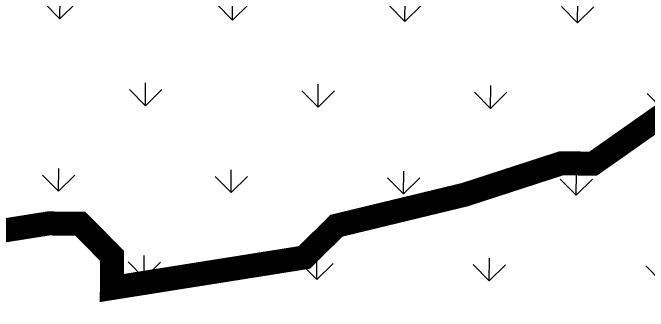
# Model space of a CAD drawing. Header units: metres. Extents: x 326467 to 340077, y 1811030 to 1824953.
# Drawn here: x 329094.6 to 329174.9, y 1812567.1 to 1812604.8 of the extents above; entities that cross this region are included whole.
import ezdxf

# ---------------------------------------------------------------- set-up
doc = ezdxf.new("R2010")
doc.units = ezdxf.units.M
doc.header["$MEASUREMENT"] = 0
doc.layers.add('HIGH TIDE LINE', color=6, linetype='Continuous')
doc.layers.add('MANGROOVE', color=112, linetype='Continuous')

# ---------------------------------------------------------------- blocks, each defined once
blk = doc.blocks.new('16')
at = {"layer": 'MANGROOVE'}
h = blk.add_hatch(dxfattribs=at)
h.set_pattern_fill('GRASS', color=256, scale=0.606428, angle=-0.44213)
h.set_pattern_definition([(89.55787, (320150.772, 1810233.299), (-10.807394, 10.975486), [2.888115, -18.895414]), (44.55787, (320150.772, 1810233.299), (-10.807394, 10.975486), [2.888115, -12.515166]), (134.55787, (320150.772, 1810233.299), (-10.975486, -10.807394), [2.888115, -12.515166])])
h.paths.add_polyline_path([(329495.318, 1812826.445), (329509.252, 1812862.849), (329546.8, 1812893.722), (329583.672, 1812941.163), (329604.767, 1813003.101), (329619.428, 1813062.81), (329615.697, 1813084.315), (329601.89, 1813099.168), (329589.236, 1813119.021), (329582.706, 1813138.826), (329570.571, 1813150.861), (329568.441, 1813148.764), (329539.988, 1813128.767), (329527.799, 1813120.774), (329515.547, 1813104.695), (329503.232, 1813080.531), (329490.824, 1813044.237), (329474.373, 1813007.974), (329445.733, 1812963.718), (329380.337, 1812871.227), (329306.824, 1812774.754), (329245.657, 1812706.49), (329237.51, 1812698.466), (329208.995, 1812670.383), (329184.584, 1812650.355), (329152.12, 1812634.432), (329127.803, 1812626.533), (329091.358, 1812618.728), (329050.903, 1812614.997), (329032.712, 1812615.137), (329024.468, 1812604.329), (329021.562, 1812588.492), (329023.891, 1812565.658), (329029.344, 1812550.591), (329037.627, 1812541.624), (329059.531, 1812529.769), (329124.506, 1812528.703), (329209.361, 1812556.429), (329287.792, 1812607.677), (329330.989, 1812649.08), (329374.016, 1812698.135), (329389.986, 1812711.089), (329403.682, 1812717.939), (329441.805, 1812747.003)])
at = {"layer": 'HIGH TIDE LINE', "lineweight": 35, "const_width": 3.032}
blk.add_lwpolyline([(329074.846, 1812574.379), (329099.131, 1812578.235), (329103.174, 1812578.203), (329107.185, 1812574.129), (329107.154, 1812570.086), (329131.44, 1812573.942), (329135.513, 1812577.954), (329151.714, 1812581.872), (329163.873, 1812585.822), (329167.915, 1812585.79), (329196.368, 1812605.787), (329200.442, 1812609.799), (329204.515, 1812613.811), (329208.589, 1812617.823), (329212.663, 1812621.835), (329216.705, 1812621.804), (329232.937, 1812629.765), (329245.096, 1812633.715), (329253.212, 1812637.695), (329257.254, 1812637.664)], dxfattribs=at)

msp = doc.modelspace()

# ---------------------------------------------------------------- block references
msp.add_blockref('16', (0, 0))

doc.saveas('drawing.dxf')
